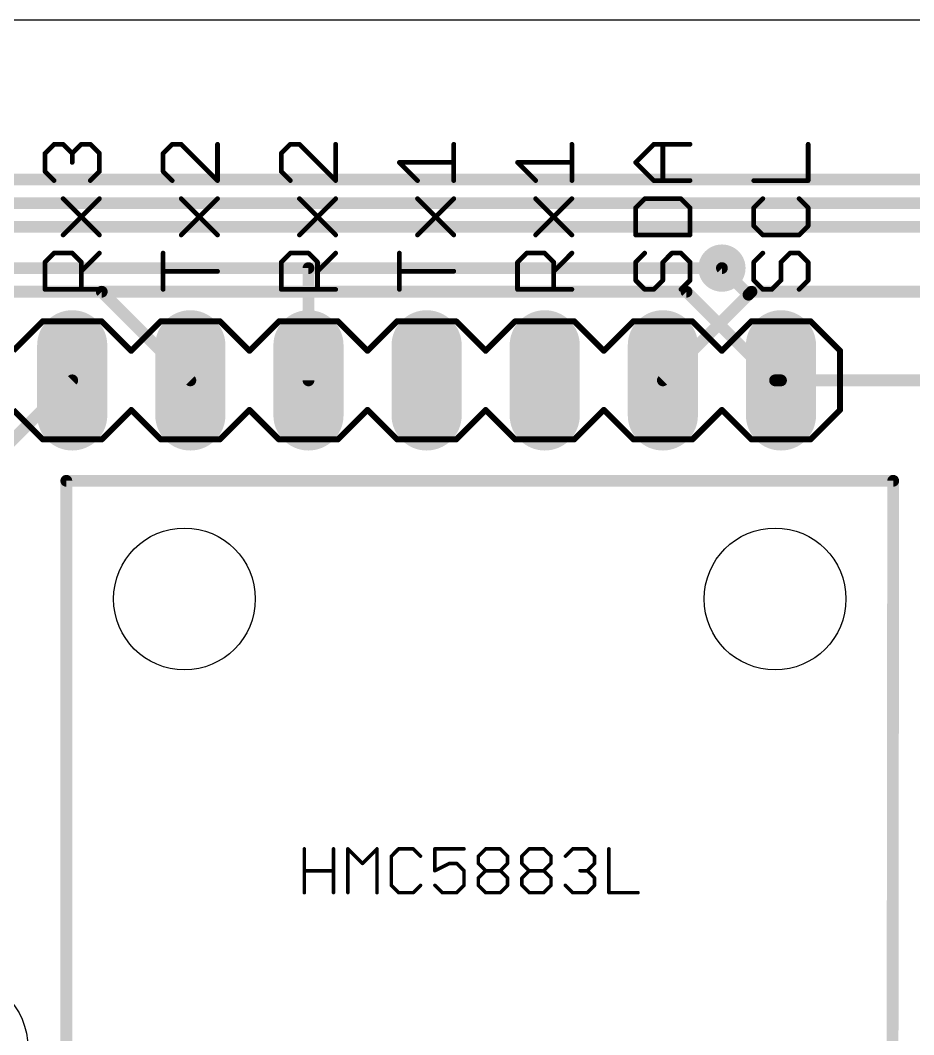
# Model space of a CAD drawing. Extents: x -5 to 102, y -1 to 61.
# Drawn here: x 70 to 89.21, y 39.53 to 61.33 of the extents above; entities that cross this region are included whole.
import ezdxf

# ---------------------------------------------------------------- set-up
doc = ezdxf.new("R2010")
doc.units = 0
for name, color, linetype in [('1', 22, 'CONTINUOUS'), ('16', 175, 'CONTINUOUS'), ('17', 82, 'CONTINUOUS'), ('18', 82, 'CONTINUOUS'), ('20', 7, 'CONTINUOUS'), ('21', 253, 'CONTINUOUS')]:
    doc.layers.add(name, color=color, linetype=linetype)

# ---------------------------------------------------------------- blocks, each defined once
blk = doc.blocks.new('RECT')
blk.add_solid([(-0.5, -0.5), (0.5, -0.5), (-0.5, 0.5), (0.5, 0.5)])
blk = doc.blocks.new('LONGP100')
at = {"const_width": 1}
blk.add_lwpolyline([(-0.5, 0), (0.5, 0)], dxfattribs=at)
at = {"const_width": 0.5}
for points in [[(-0.5, 0.25, 1), (-0.5, -0.25)], [(0.5, -0.25, 1), (0.5, 0.25)]]:
    blk.add_lwpolyline(points, format="xyb", dxfattribs=at)
blk = doc.blocks.new('ROUNDV')
at = {"const_width": 0.5}
blk.add_lwpolyline([(0, -0.25, 1), (0, 0.25, 1), (0, -0.25)], format="xyb", dxfattribs=at)

msp = doc.modelspace()

# ---------------------------------------------------------------- linework, layer by layer
at = {"layer": '1', "const_width": 0.254}
for points in [[(98.679, 57.912), (13.335, 57.912)], [(98.171, 57.404), (13.589, 57.404)], [(97.663, 56.896), (13.97, 56.896)], [(76.2, 56.007), (67.183, 56.007)], [(76.2, 53.594), (76.2, 56.007)], [(85.6615, 55.4355), (85.09, 56.007)], [(67.437, 55.499), (71.755, 55.499)], [(71.755, 55.499), (73.66, 53.594)], [(85.725, 55.499), (85.6615, 55.4355)], [(91.059, 55.499), (85.725, 55.499)], [(85.6615, 55.4355), (83.82, 53.594)], [(90.551, 53.594), (86.36, 53.594)]]:
    msp.add_lwpolyline(points, dxfattribs=at)
at = {"layer": '1', "const_width": 0.127}
for points in [[(76.2635, 56.007, 1), (76.1365, 56.007)], [(76.2, 55.9435, 1), (76.2, 56.0705)], [(85.1349, 56.0519, 1), (85.0451, 55.9621)], [(71.7999, 55.5439, 1), (71.7101, 55.4541)], [(71.755, 55.4355, 1), (71.755, 55.5625)], [(85.725, 55.5625, 1), (85.725, 55.4355)], [(85.7699, 55.4541, 1), (85.6801, 55.5439)], [(85.6166, 55.4804, 1), (85.7064, 55.3906)], [(85.7064, 55.3906, 1), (85.6166, 55.4804)], [(85.6166, 55.3906, 1), (85.7064, 55.4804)], [(73.6151, 53.5491, 1), (73.7049, 53.6389)], [(76.1365, 53.594, 1), (76.2635, 53.594)], [(83.7751, 53.6389, 1), (83.8649, 53.5491)], [(86.36, 53.6575, 1), (86.36, 53.5305)]]:
    msp.add_lwpolyline(points, format="xyb", dxfattribs=at)
at = {"layer": '16', "const_width": 0.254}
for points in [[(85.09, 56.007), (17.907, 56.007)], [(84.328, 55.499), (20.955, 55.499)], [(86.233, 53.594), (84.328, 55.499)], [(71.12, 53.594), (69.215, 51.689)], [(86.36, 53.594), (86.233, 53.594)]]:
    msp.add_lwpolyline(points, dxfattribs=at)
at = {"layer": '16', "const_width": 0.127}
for points in [[(85.09, 55.9435, 1), (85.09, 56.0705)], [(84.3729, 55.5439, 1), (84.2831, 55.4541)], [(84.328, 55.4355, 1), (84.328, 55.5625)], [(71.1649, 53.5491, 1), (71.0751, 53.6389)], [(86.233, 53.6575, 1), (86.233, 53.5305)], [(86.1881, 53.5491, 1), (86.2779, 53.6389)], [(86.36, 53.5305, 1), (86.36, 53.6575)]]:
    msp.add_lwpolyline(points, format="xyb", dxfattribs=at)
at = {"layer": '20'}
msp.add_line((98.1301, 61.3338), (2.7891, 61.3311), dxfattribs=at)
for centre, radius in [((73.533, 48.895), 1.524), ((86.233, 48.895), 1.524), ((68.58, 39.243), 1.5875)]:
    msp.add_circle(centre, radius, dxfattribs=at)
at = {"layer": '21'}
for points, const_width in [([(70.5348, 58.4733), (70.7297, 58.6682)], 0.1016), ([(70.7297, 58.6682), (70.9246, 58.6682)], 0.1016), ([(70.9246, 58.6682), (71.1195, 58.4733)], 0.1016), ([(71.1195, 58.4733), (71.3144, 58.6682)], 0.1016), ([(71.3144, 58.6682), (71.5093, 58.6682)], 0.1016), ([(71.5093, 58.6682), (71.7042, 58.4733)], 0.1016), ([(73.2697, 58.6682), (73.0748, 58.4733)], 0.1016), ([(73.4646, 58.6682), (73.2697, 58.6682)], 0.1016), ([(74.2442, 57.8886), (73.4646, 58.6682)], 0.1016), ([(74.2442, 58.6682), (74.2442, 57.8886)], 0.1016), ([(75.8097, 58.6682), (75.6148, 58.4733)], 0.1016), ([(76.0046, 58.6682), (75.8097, 58.6682)], 0.1016), ([(76.7842, 57.8886), (76.0046, 58.6682)], 0.1016), ([(76.7842, 58.6682), (76.7842, 57.8886)], 0.1016), ([(79.3242, 57.8886), (79.3242, 58.6682)], 0.1016), ([(81.8642, 57.8886), (81.8642, 58.6682)], 0.1016), ([(83.2348, 58.2784), (83.6246, 58.6682)], 0.1016), ([(83.6246, 58.6682), (84.4042, 58.6682)], 0.1016), ([(83.8195, 57.8886), (83.8195, 58.6682)], 0.1016), ([(86.9442, 57.8886), (86.9442, 58.6682)], 0.1016), ([(70.5348, 58.0835), (70.5348, 58.4733)], 0.1016), ([(71.1195, 58.4733), (71.1195, 58.2784)], 0.1016), ([(71.7042, 58.4733), (71.7042, 58.0835)], 0.1016), ([(73.0748, 58.4733), (73.0748, 58.0835)], 0.1016), ([(75.6148, 58.4733), (75.6148, 58.0835)], 0.1016), ([(78.5446, 57.8886), (78.1548, 58.2784)], 0.1016), ([(78.1548, 58.2784), (79.3242, 58.2784)], 0.1016), ([(81.0846, 57.8886), (80.6948, 58.2784)], 0.1016), ([(80.6948, 58.2784), (81.8642, 58.2784)], 0.1016), ([(83.6246, 57.8886), (83.2348, 58.2784)], 0.1016), ([(70.7297, 57.8886), (70.5348, 58.0835)], 0.1016), ([(71.7042, 58.0835), (71.5093, 57.8886)], 0.1016), ([(73.0748, 58.0835), (73.2697, 57.8886)], 0.1016), ([(75.6148, 58.0835), (75.8097, 57.8886)], 0.1016), ([(84.4042, 57.8886), (83.6246, 57.8886)], 0.1016), ([(85.7748, 57.8886), (86.9442, 57.8886)], 0.1016), ([(70.9246, 56.7192), (71.7042, 57.4988)], 0.1016), ([(71.7042, 56.7192), (70.9246, 57.4988)], 0.1016), ([(73.4646, 56.7192), (74.2442, 57.4988)], 0.1016), ([(74.2442, 56.7192), (73.4646, 57.4988)], 0.1016), ([(76.0046, 56.7192), (76.7842, 57.4988)], 0.1016), ([(76.7842, 56.7192), (76.0046, 57.4988)], 0.1016), ([(78.5446, 56.7192), (79.3242, 57.4988)], 0.1016), ([(79.3242, 56.7192), (78.5446, 57.4988)], 0.1016), ([(81.0846, 56.7192), (81.8642, 57.4988)], 0.1016), ([(81.8642, 56.7192), (81.0846, 57.4988)], 0.1016), ([(83.4297, 57.4988), (83.2348, 57.3039)], 0.1016), ([(83.2348, 57.3039), (83.2348, 56.7192)], 0.1016), ([(84.2093, 57.4988), (83.4297, 57.4988)], 0.1016), ([(84.4042, 57.3039), (84.2093, 57.4988)], 0.1016), ([(84.4042, 56.7192), (84.4042, 57.3039)], 0.1016), ([(85.9697, 57.4988), (85.7748, 57.3039)], 0.1016), ([(85.7748, 57.3039), (85.7748, 56.9141)], 0.1016), ([(86.9442, 57.3039), (86.7493, 57.4988)], 0.1016), ([(86.9442, 56.9141), (86.9442, 57.3039)], 0.1016), ([(85.7748, 56.9141), (85.9697, 56.7192)], 0.1016), ([(86.7493, 56.7192), (86.9442, 56.9141)], 0.1016), ([(83.2348, 56.7192), (84.4042, 56.7192)], 0.1016), ([(85.9697, 56.7192), (86.7493, 56.7192)], 0.1016), ([(70.5348, 56.1345), (70.7297, 56.3294)], 0.1016), ([(70.7297, 56.3294), (71.1195, 56.3294)], 0.1016), ([(71.1195, 56.3294), (71.3144, 56.1345)], 0.1016), ([(71.3144, 55.9396), (71.7042, 56.3294)], 0.1016), ([(73.0748, 55.5498), (73.0748, 56.3294)], 0.1016), ([(75.6148, 56.1345), (75.8097, 56.3294)], 0.1016), ([(75.8097, 56.3294), (76.1995, 56.3294)], 0.1016), ([(76.1995, 56.3294), (76.3944, 56.1345)], 0.1016), ([(76.3944, 55.9396), (76.7842, 56.3294)], 0.1016), ([(78.1548, 55.5498), (78.1548, 56.3294)], 0.1016), ([(80.6948, 56.1345), (80.8897, 56.3294)], 0.1016), ([(80.8897, 56.3294), (81.2795, 56.3294)], 0.1016), ([(81.2795, 56.3294), (81.4744, 56.1345)], 0.1016), ([(81.4744, 55.9396), (81.8642, 56.3294)], 0.1016), ([(83.4297, 56.3294), (83.2348, 56.1345)], 0.1016), ([(83.8195, 56.1345), (84.0144, 56.3294)], 0.1016), ([(84.0144, 56.3294), (84.2093, 56.3294)], 0.1016), ([(84.2093, 56.3294), (84.4042, 56.1345)], 0.1016), ([(85.9697, 56.3294), (85.7748, 56.1345)], 0.1016), ([(86.3595, 56.1345), (86.5544, 56.3294)], 0.1016), ([(86.5544, 56.3294), (86.7493, 56.3294)], 0.1016), ([(86.7493, 56.3294), (86.9442, 56.1345)], 0.1016), ([(70.5348, 55.5498), (70.5348, 56.1345)], 0.1016), ([(71.3144, 56.1345), (71.3144, 55.5498)], 0.1016), ([(75.6148, 55.5498), (75.6148, 56.1345)], 0.1016), ([(76.3944, 56.1345), (76.3944, 55.5498)], 0.1016), ([(80.6948, 55.5498), (80.6948, 56.1345)], 0.1016), ([(81.4744, 56.1345), (81.4744, 55.5498)], 0.1016), ([(83.2348, 56.1345), (83.2348, 55.7447)], 0.1016), ([(83.8195, 55.7447), (83.8195, 56.1345)], 0.1016), ([(84.4042, 56.1345), (84.4042, 55.7447)], 0.1016), ([(85.7748, 56.1345), (85.7748, 55.7447)], 0.1016), ([(86.3595, 55.7447), (86.3595, 56.1345)], 0.1016), ([(86.9442, 56.1345), (86.9442, 55.7447)], 0.1016), ([(74.2442, 55.9396), (73.0748, 55.9396)], 0.1016), ([(79.3242, 55.9396), (78.1548, 55.9396)], 0.1016), ([(83.2348, 55.7447), (83.4297, 55.5498)], 0.1016), ([(83.6246, 55.5498), (83.8195, 55.7447)], 0.1016), ([(84.4042, 55.7447), (84.2093, 55.5498)], 0.1016), ([(85.7748, 55.7447), (85.9697, 55.5498)], 0.1016), ([(86.1646, 55.5498), (86.3595, 55.7447)], 0.1016), ([(86.9442, 55.7447), (86.7493, 55.5498)], 0.1016), ([(71.7042, 55.5498), (70.5348, 55.5498)], 0.1016), ([(76.7842, 55.5498), (75.6148, 55.5498)], 0.1016), ([(81.8642, 55.5498), (80.6948, 55.5498)], 0.1016), ([(83.4297, 55.5498), (83.6246, 55.5498)], 0.1016), ([(85.9697, 55.5498), (86.1646, 55.5498)], 0.1016), ([(69.85, 54.229), (70.485, 54.864)], 0.127), ([(70.485, 54.864), (71.755, 54.864)], 0.127), ([(71.755, 54.864), (72.39, 54.229)], 0.127), ([(72.39, 54.229), (73.025, 54.864)], 0.127), ([(73.025, 54.864), (74.295, 54.864)], 0.127), ([(74.295, 54.864), (74.93, 54.229)], 0.127), ([(74.93, 54.229), (75.565, 54.864)], 0.127), ([(75.565, 54.864), (76.835, 54.864)], 0.127), ([(76.835, 54.864), (77.47, 54.229)], 0.127), ([(77.47, 54.229), (78.105, 54.864)], 0.127), ([(78.105, 54.864), (79.375, 54.864)], 0.127), ([(79.375, 54.864), (80.01, 54.229)], 0.127), ([(80.01, 54.229), (80.645, 54.864)], 0.127), ([(80.645, 54.864), (81.915, 54.864)], 0.127), ([(81.915, 54.864), (82.55, 54.229)], 0.127), ([(82.55, 54.229), (83.185, 54.864)], 0.127), ([(83.185, 54.864), (84.455, 54.864)], 0.127), ([(84.455, 54.864), (85.09, 54.229)], 0.127), ([(85.09, 54.229), (85.725, 54.864)], 0.127), ([(85.725, 54.864), (86.995, 54.864)], 0.127), ([(86.995, 54.864), (87.63, 54.229)], 0.127), ([(87.63, 54.229), (87.63, 52.959)], 0.127), ([(70.485, 52.324), (69.85, 52.959)], 0.127), ([(72.39, 52.959), (71.755, 52.324)], 0.127), ([(73.025, 52.324), (72.39, 52.959)], 0.127), ([(74.93, 52.959), (74.295, 52.324)], 0.127), ([(75.565, 52.324), (74.93, 52.959)], 0.127), ([(77.47, 52.959), (76.835, 52.324)], 0.127), ([(78.105, 52.324), (77.47, 52.959)], 0.127), ([(80.01, 52.959), (79.375, 52.324)], 0.127), ([(80.645, 52.324), (80.01, 52.959)], 0.127), ([(82.55, 52.959), (81.915, 52.324)], 0.127), ([(83.185, 52.324), (82.55, 52.959)], 0.127), ([(85.09, 52.959), (84.455, 52.324)], 0.127), ([(85.725, 52.324), (85.09, 52.959)], 0.127), ([(87.63, 52.959), (86.995, 52.324)], 0.127), ([(71.755, 52.324), (70.485, 52.324)], 0.127), ([(74.295, 52.324), (73.025, 52.324)], 0.127), ([(76.835, 52.324), (75.565, 52.324)], 0.127), ([(79.375, 52.324), (78.105, 52.324)], 0.127), ([(81.915, 52.324), (80.645, 52.324)], 0.127), ([(84.455, 52.324), (83.185, 52.324)], 0.127), ([(86.995, 52.324), (85.725, 52.324)], 0.127), ([(88.773, 51.435), (70.993, 51.435)], 0.254), ([(70.993, 51.435), (70.993, 33.655)], 0.254), ([(88.753, 33.655), (88.773, 51.435)], 0.254), ([(76.1111, 42.5831), (76.1111, 43.5237)], 0.0762), ([(76.7382, 43.5237), (76.7382, 42.5831)], 0.0762), ([(77.0466, 42.5831), (77.0466, 43.5237)], 0.0762), ([(77.0466, 43.5237), (77.3602, 43.2102)], 0.0762), ([(77.3602, 43.2102), (77.6737, 43.5237)], 0.0762), ([(77.6737, 43.5237), (77.6737, 42.5831)], 0.0762), ([(78.1389, 43.5237), (77.9821, 43.3669)], 0.0762), ([(77.9821, 43.3669), (77.9821, 42.7399)], 0.0762), ([(78.4524, 43.5237), (78.1389, 43.5237)], 0.0762), ([(78.6092, 43.3669), (78.4524, 43.5237)], 0.0762), ([(79.5447, 43.5237), (78.9177, 43.5237)], 0.0762), ([(78.9177, 43.5237), (78.9177, 43.0534)], 0.0762), ([(79.8532, 43.3669), (80.0099, 43.5237)], 0.0762), ([(79.8532, 43.2102), (79.8532, 43.3669)], 0.0762), ([(80.0099, 43.5237), (80.3235, 43.5237)], 0.0762), ([(80.3235, 43.5237), (80.4802, 43.3669)], 0.0762), ([(80.4802, 43.3669), (80.4802, 43.2102)], 0.0762), ([(80.7887, 43.3669), (80.9455, 43.5237)], 0.0762), ([(80.7887, 43.2102), (80.7887, 43.3669)], 0.0762), ([(80.9455, 43.5237), (81.259, 43.5237)], 0.0762), ([(81.259, 43.5237), (81.4158, 43.3669)], 0.0762), ([(81.4158, 43.3669), (81.4158, 43.2102)], 0.0762), ([(81.7242, 43.3669), (81.881, 43.5237)], 0.0762), ([(81.881, 43.5237), (82.1945, 43.5237)], 0.0762), ([(82.1945, 43.5237), (82.3513, 43.3669)], 0.0762), ([(82.3513, 43.3669), (82.3513, 43.2102)], 0.0762), ([(82.6597, 43.5237), (82.6597, 42.5831)], 0.0762), ([(78.9177, 43.0534), (79.2312, 43.2102)], 0.0762), ([(79.2312, 43.2102), (79.388, 43.2102)], 0.0762), ([(79.388, 43.2102), (79.5447, 43.0534)], 0.0762), ([(80.0099, 43.0534), (79.8532, 43.2102)], 0.0762), ([(80.4802, 43.2102), (80.3235, 43.0534)], 0.0762), ([(80.9455, 43.0534), (80.7887, 43.2102)], 0.0762), ([(81.4158, 43.2102), (81.259, 43.0534)], 0.0762), ([(82.3513, 43.2102), (82.1945, 43.0534)], 0.0762), ([(76.1111, 43.0534), (76.7382, 43.0534)], 0.0762), ([(79.5447, 43.0534), (79.5447, 42.7399)], 0.0762), ([(79.8532, 42.8966), (80.0099, 43.0534)], 0.0762), ([(80.0099, 43.0534), (80.3235, 43.0534)], 0.0762), ([(80.3235, 43.0534), (80.4802, 42.8966)], 0.0762), ([(80.7887, 42.8966), (80.9455, 43.0534)], 0.0762), ([(80.9455, 43.0534), (81.259, 43.0534)], 0.0762), ([(81.259, 43.0534), (81.4158, 42.8966)], 0.0762), ([(82.1945, 43.0534), (82.0377, 43.0534)], 0.0762), ([(82.1945, 43.0534), (82.3513, 42.8966)], 0.0762), ([(77.9821, 42.7399), (78.1389, 42.5831)], 0.0762), ([(78.4524, 42.5831), (78.6092, 42.7399)], 0.0762), ([(79.0744, 42.5831), (78.9177, 42.7399)], 0.0762), ([(79.5447, 42.7399), (79.388, 42.5831)], 0.0762), ([(79.8532, 42.7399), (79.8532, 42.8966)], 0.0762), ([(80.0099, 42.5831), (79.8532, 42.7399)], 0.0762), ([(80.4802, 42.7399), (80.3235, 42.5831)], 0.0762), ([(80.4802, 42.8966), (80.4802, 42.7399)], 0.0762), ([(80.7887, 42.7399), (80.7887, 42.8966)], 0.0762), ([(80.9455, 42.5831), (80.7887, 42.7399)], 0.0762), ([(81.4158, 42.7399), (81.259, 42.5831)], 0.0762), ([(81.4158, 42.8966), (81.4158, 42.7399)], 0.0762), ([(81.881, 42.5831), (81.7242, 42.7399)], 0.0762), ([(82.3513, 42.7399), (82.1945, 42.5831)], 0.0762), ([(82.3513, 42.8966), (82.3513, 42.7399)], 0.0762), ([(78.1389, 42.5831), (78.4524, 42.5831)], 0.0762), ([(79.388, 42.5831), (79.0744, 42.5831)], 0.0762), ([(80.3235, 42.5831), (80.0099, 42.5831)], 0.0762), ([(81.259, 42.5831), (80.9455, 42.5831)], 0.0762), ([(82.1945, 42.5831), (81.881, 42.5831)], 0.0762), ([(82.6597, 42.5831), (83.2868, 42.5831)], 0.0762)]:
    msp.add_lwpolyline(points, dxfattribs=dict(at, const_width=const_width))
for points, const_width in [([(70.7297, 58.6936, 1), (70.7297, 58.6428)], 0.0508), ([(70.7477, 58.6502, 1), (70.7117, 58.6862)], 0.0508), ([(70.9426, 58.6862, 1), (70.9066, 58.6502)], 0.0508), ([(70.9246, 58.6428, 1), (70.9246, 58.6936)], 0.0508), ([(71.3144, 58.6936, 1), (71.3144, 58.6428)], 0.0508), ([(71.3324, 58.6502, 1), (71.2964, 58.6862)], 0.0508), ([(71.5273, 58.6862, 1), (71.4913, 58.6502)], 0.0508), ([(71.5093, 58.6428, 1), (71.5093, 58.6936)], 0.0508), ([(73.2697, 58.6936, 1), (73.2697, 58.6428)], 0.0508), ([(73.2877, 58.6502, 1), (73.2517, 58.6862)], 0.0508), ([(73.4826, 58.6862, 1), (73.4466, 58.6502)], 0.0508), ([(73.4646, 58.6428, 1), (73.4646, 58.6936)], 0.0508), ([(74.2696, 58.6682, 1), (74.2188, 58.6682)], 0.0508), ([(75.8097, 58.6936, 1), (75.8097, 58.6428)], 0.0508), ([(75.8277, 58.6502, 1), (75.7917, 58.6862)], 0.0508), ([(76.0226, 58.6862, 1), (75.9866, 58.6502)], 0.0508), ([(76.0046, 58.6428, 1), (76.0046, 58.6936)], 0.0508), ([(76.8096, 58.6682, 1), (76.7588, 58.6682)], 0.0508), ([(79.3496, 58.6682, 1), (79.2988, 58.6682)], 0.0508), ([(81.8896, 58.6682, 1), (81.8388, 58.6682)], 0.0508), ([(83.6246, 58.6936, 1), (83.6246, 58.6428)], 0.0508), ([(83.6426, 58.6502, 1), (83.6066, 58.6862)], 0.0508), ([(83.8449, 58.6682, 1), (83.7941, 58.6682)], 0.0508), ([(84.4042, 58.6428, 1), (84.4042, 58.6936)], 0.0508), ([(86.9696, 58.6682, 1), (86.9188, 58.6682)], 0.0508), ([(70.5168, 58.4913, 1), (70.5528, 58.4553)], 0.0508), ([(70.5602, 58.4733, 1), (70.5094, 58.4733)], 0.0508), ([(71.1015, 58.4913, 1), (71.1375, 58.4553)], 0.0508), ([(71.1449, 58.4733, 1), (71.0941, 58.4733)], 0.0508), ([(71.1015, 58.4553, 1), (71.1375, 58.4913)], 0.0508), ([(71.7296, 58.4733, 1), (71.6788, 58.4733)], 0.0508), ([(71.6862, 58.4553, 1), (71.7222, 58.4913)], 0.0508), ([(73.0568, 58.4913, 1), (73.0928, 58.4553)], 0.0508), ([(73.1002, 58.4733, 1), (73.0494, 58.4733)], 0.0508), ([(75.5968, 58.4913, 1), (75.6328, 58.4553)], 0.0508), ([(75.6402, 58.4733, 1), (75.5894, 58.4733)], 0.0508), ([(71.0941, 58.2784, 1), (71.1449, 58.2784)], 0.0508), ([(78.1728, 58.2964, 1), (78.1368, 58.2604)], 0.0508), ([(78.1548, 58.3038, 1), (78.1548, 58.253)], 0.0508), ([(79.3242, 58.253, 1), (79.3242, 58.3038)], 0.0508), ([(80.7128, 58.2964, 1), (80.6768, 58.2604)], 0.0508), ([(80.6948, 58.3038, 1), (80.6948, 58.253)], 0.0508), ([(81.8642, 58.253, 1), (81.8642, 58.3038)], 0.0508), ([(83.2528, 58.2964, 1), (83.2168, 58.2604)], 0.0508), ([(83.2168, 58.2964, 1), (83.2528, 58.2604)], 0.0508), ([(70.5528, 58.1015, 1), (70.5168, 58.0655)], 0.0508), ([(70.5094, 58.0835, 1), (70.5602, 58.0835)], 0.0508), ([(71.6788, 58.0835, 1), (71.7296, 58.0835)], 0.0508), ([(71.7222, 58.0655, 1), (71.6862, 58.1015)], 0.0508), ([(73.0928, 58.1015, 1), (73.0568, 58.0655)], 0.0508), ([(73.0494, 58.0835, 1), (73.1002, 58.0835)], 0.0508), ([(75.6328, 58.1015, 1), (75.5968, 58.0655)], 0.0508), ([(75.5894, 58.0835, 1), (75.6402, 58.0835)], 0.0508), ([(70.7117, 57.8706, 1), (70.7477, 57.9066)], 0.0508), ([(71.4913, 57.9066, 1), (71.5273, 57.8706)], 0.0508), ([(73.2517, 57.8706, 1), (73.2877, 57.9066)], 0.0508), ([(74.2188, 57.8886, 1), (74.2696, 57.8886)], 0.0508), ([(74.2262, 57.8706, 1), (74.2622, 57.9066)], 0.0508), ([(75.7917, 57.8706, 1), (75.8277, 57.9066)], 0.0508), ([(76.7588, 57.8886, 1), (76.8096, 57.8886)], 0.0508), ([(76.7662, 57.8706, 1), (76.8022, 57.9066)], 0.0508), ([(78.5266, 57.8706, 1), (78.5626, 57.9066)], 0.0508), ([(79.2988, 57.8886, 1), (79.3496, 57.8886)], 0.0508), ([(81.0666, 57.8706, 1), (81.1026, 57.9066)], 0.0508), ([(81.8388, 57.8886, 1), (81.8896, 57.8886)], 0.0508), ([(83.6246, 57.914, 1), (83.6246, 57.8632)], 0.0508), ([(83.6066, 57.8706, 1), (83.6426, 57.9066)], 0.0508), ([(83.7941, 57.8886, 1), (83.8449, 57.8886)], 0.0508), ([(84.4042, 57.8632, 1), (84.4042, 57.914)], 0.0508), ([(85.7748, 57.914, 1), (85.7748, 57.8632)], 0.0508), ([(86.9188, 57.8886, 1), (86.9696, 57.8886)], 0.0508), ([(86.9442, 57.8632, 1), (86.9442, 57.914)], 0.0508), ([(70.9426, 57.5168, 1), (70.9066, 57.4808)], 0.0508), ([(71.7222, 57.4808, 1), (71.6862, 57.5168)], 0.0508), ([(73.4826, 57.5168, 1), (73.4466, 57.4808)], 0.0508), ([(74.2622, 57.4808, 1), (74.2262, 57.5168)], 0.0508), ([(76.0226, 57.5168, 1), (75.9866, 57.4808)], 0.0508), ([(76.8022, 57.4808, 1), (76.7662, 57.5168)], 0.0508), ([(78.5626, 57.5168, 1), (78.5266, 57.4808)], 0.0508), ([(79.3422, 57.4808, 1), (79.3062, 57.5168)], 0.0508), ([(81.1026, 57.5168, 1), (81.0666, 57.4808)], 0.0508), ([(81.8822, 57.4808, 1), (81.8462, 57.5168)], 0.0508), ([(83.2602, 57.3039, 1), (83.2094, 57.3039)], 0.0508), ([(83.4297, 57.5242, 1), (83.4297, 57.4734)], 0.0508), ([(83.4477, 57.4808, 1), (83.4117, 57.5168)], 0.0508), ([(84.2273, 57.5168, 1), (84.1913, 57.4808)], 0.0508), ([(84.2093, 57.4734, 1), (84.2093, 57.5242)], 0.0508), ([(84.4296, 57.3039, 1), (84.3788, 57.3039)], 0.0508), ([(85.8002, 57.3039, 1), (85.7494, 57.3039)], 0.0508), ([(85.9877, 57.4808, 1), (85.9517, 57.5168)], 0.0508), ([(86.7673, 57.5168, 1), (86.7313, 57.4808)], 0.0508), ([(86.9696, 57.3039, 1), (86.9188, 57.3039)], 0.0508), ([(83.2168, 57.3219, 1), (83.2528, 57.2859)], 0.0508), ([(84.3862, 57.2859, 1), (84.4222, 57.3219)], 0.0508), ([(85.7568, 57.3219, 1), (85.7928, 57.2859)], 0.0508), ([(86.9262, 57.2859, 1), (86.9622, 57.3219)], 0.0508), ([(85.7928, 56.9321, 1), (85.7568, 56.8961)], 0.0508), ([(85.7494, 56.9141, 1), (85.8002, 56.9141)], 0.0508), ([(86.9188, 56.9141, 1), (86.9696, 56.9141)], 0.0508), ([(86.9622, 56.8961, 1), (86.9262, 56.9321)], 0.0508), ([(70.9066, 56.7372, 1), (70.9426, 56.7012)], 0.0508), ([(71.6862, 56.7012, 1), (71.7222, 56.7372)], 0.0508), ([(73.4466, 56.7372, 1), (73.4826, 56.7012)], 0.0508), ([(74.2262, 56.7012, 1), (74.2622, 56.7372)], 0.0508), ([(75.9866, 56.7372, 1), (76.0226, 56.7012)], 0.0508), ([(76.7662, 56.7012, 1), (76.8022, 56.7372)], 0.0508), ([(78.5266, 56.7372, 1), (78.5626, 56.7012)], 0.0508), ([(79.3062, 56.7012, 1), (79.3422, 56.7372)], 0.0508), ([(81.0666, 56.7372, 1), (81.1026, 56.7012)], 0.0508), ([(81.8462, 56.7012, 1), (81.8822, 56.7372)], 0.0508), ([(83.2348, 56.7446, 1), (83.2348, 56.6938)], 0.0508), ([(83.2094, 56.7192, 1), (83.2602, 56.7192)], 0.0508), ([(84.3788, 56.7192, 1), (84.4296, 56.7192)], 0.0508), ([(84.4042, 56.6938, 1), (84.4042, 56.7446)], 0.0508), ([(85.9697, 56.7446, 1), (85.9697, 56.6938)], 0.0508), ([(85.9517, 56.7012, 1), (85.9877, 56.7372)], 0.0508), ([(86.7313, 56.7372, 1), (86.7673, 56.7012)], 0.0508), ([(86.7493, 56.6938, 1), (86.7493, 56.7446)], 0.0508), ([(70.7297, 56.3548, 1), (70.7297, 56.304)], 0.0508), ([(70.7477, 56.3114, 1), (70.7117, 56.3474)], 0.0508), ([(71.1375, 56.3474, 1), (71.1015, 56.3114)], 0.0508), ([(71.1195, 56.304, 1), (71.1195, 56.3548)], 0.0508), ([(71.7222, 56.3114, 1), (71.6862, 56.3474)], 0.0508), ([(73.1002, 56.3294, 1), (73.0494, 56.3294)], 0.0508), ([(75.8097, 56.3548, 1), (75.8097, 56.304)], 0.0508), ([(75.8277, 56.3114, 1), (75.7917, 56.3474)], 0.0508), ([(76.2175, 56.3474, 1), (76.1815, 56.3114)], 0.0508), ([(76.1995, 56.304, 1), (76.1995, 56.3548)], 0.0508), ([(76.8022, 56.3114, 1), (76.7662, 56.3474)], 0.0508), ([(78.1802, 56.3294, 1), (78.1294, 56.3294)], 0.0508), ([(80.8897, 56.3548, 1), (80.8897, 56.304)], 0.0508), ([(80.9077, 56.3114, 1), (80.8717, 56.3474)], 0.0508), ([(81.2975, 56.3474, 1), (81.2615, 56.3114)], 0.0508), ([(81.2795, 56.304, 1), (81.2795, 56.3548)], 0.0508), ([(81.8822, 56.3114, 1), (81.8462, 56.3474)], 0.0508), ([(83.4477, 56.3114, 1), (83.4117, 56.3474)], 0.0508), ([(84.0144, 56.3548, 1), (84.0144, 56.304)], 0.0508), ([(84.0324, 56.3114, 1), (83.9964, 56.3474)], 0.0508), ([(84.2273, 56.3474, 1), (84.1913, 56.3114)], 0.0508), ([(84.2093, 56.304, 1), (84.2093, 56.3548)], 0.0508), ([(85.9877, 56.3114, 1), (85.9517, 56.3474)], 0.0508), ([(86.5544, 56.3548, 1), (86.5544, 56.304)], 0.0508), ([(86.5724, 56.3114, 1), (86.5364, 56.3474)], 0.0508), ([(86.7673, 56.3474, 1), (86.7313, 56.3114)], 0.0508), ([(86.7493, 56.304, 1), (86.7493, 56.3548)], 0.0508), ([(70.5168, 56.1525, 1), (70.5528, 56.1165)], 0.0508), ([(70.5602, 56.1345, 1), (70.5094, 56.1345)], 0.0508), ([(71.3398, 56.1345, 1), (71.289, 56.1345)], 0.0508), ([(71.2964, 56.1165, 1), (71.3324, 56.1525)], 0.0508), ([(75.5968, 56.1525, 1), (75.6328, 56.1165)], 0.0508), ([(75.6402, 56.1345, 1), (75.5894, 56.1345)], 0.0508), ([(76.4198, 56.1345, 1), (76.369, 56.1345)], 0.0508), ([(76.3764, 56.1165, 1), (76.4124, 56.1525)], 0.0508), ([(80.6768, 56.1525, 1), (80.7128, 56.1165)], 0.0508), ([(80.7202, 56.1345, 1), (80.6694, 56.1345)], 0.0508), ([(81.4998, 56.1345, 1), (81.449, 56.1345)], 0.0508), ([(81.4564, 56.1165, 1), (81.4924, 56.1525)], 0.0508), ([(83.2168, 56.1525, 1), (83.2528, 56.1165)], 0.0508), ([(83.2602, 56.1345, 1), (83.2094, 56.1345)], 0.0508), ([(83.8015, 56.1525, 1), (83.8375, 56.1165)], 0.0508), ([(83.8449, 56.1345, 1), (83.7941, 56.1345)], 0.0508), ([(84.4296, 56.1345, 1), (84.3788, 56.1345)], 0.0508), ([(84.3862, 56.1165, 1), (84.4222, 56.1525)], 0.0508), ([(85.7568, 56.1525, 1), (85.7928, 56.1165)], 0.0508), ([(85.8002, 56.1345, 1), (85.7494, 56.1345)], 0.0508), ([(86.3415, 56.1525, 1), (86.3775, 56.1165)], 0.0508), ([(86.3849, 56.1345, 1), (86.3341, 56.1345)], 0.0508), ([(86.9696, 56.1345, 1), (86.9188, 56.1345)], 0.0508), ([(86.9262, 56.1165, 1), (86.9622, 56.1525)], 0.0508), ([(71.2964, 55.9576, 1), (71.3324, 55.9216)], 0.0508), ([(73.0748, 55.965, 1), (73.0748, 55.9142)], 0.0508), ([(74.2442, 55.9142, 1), (74.2442, 55.965)], 0.0508), ([(76.3764, 55.9576, 1), (76.4124, 55.9216)], 0.0508), ([(78.1548, 55.965, 1), (78.1548, 55.9142)], 0.0508), ([(79.3242, 55.9142, 1), (79.3242, 55.965)], 0.0508), ([(81.4564, 55.9576, 1), (81.4924, 55.9216)], 0.0508), ([(83.2528, 55.7627, 1), (83.2168, 55.7267)], 0.0508), ([(83.2094, 55.7447, 1), (83.2602, 55.7447)], 0.0508), ([(83.7941, 55.7447, 1), (83.8449, 55.7447)], 0.0508), ([(83.8375, 55.7267, 1), (83.8015, 55.7627)], 0.0508), ([(84.3788, 55.7447, 1), (84.4296, 55.7447)], 0.0508), ([(84.4222, 55.7267, 1), (84.3862, 55.7627)], 0.0508), ([(85.7928, 55.7627, 1), (85.7568, 55.7267)], 0.0508), ([(85.7494, 55.7447, 1), (85.8002, 55.7447)], 0.0508), ([(86.3341, 55.7447, 1), (86.3849, 55.7447)], 0.0508), ([(86.3775, 55.7267, 1), (86.3415, 55.7627)], 0.0508), ([(86.9188, 55.7447, 1), (86.9696, 55.7447)], 0.0508), ([(86.9622, 55.7267, 1), (86.9262, 55.7627)], 0.0508), ([(70.5348, 55.5752, 1), (70.5348, 55.5244)], 0.0508), ([(70.5094, 55.5498, 1), (70.5602, 55.5498)], 0.0508), ([(71.289, 55.5498, 1), (71.3398, 55.5498)], 0.0508), ([(71.7042, 55.5244, 1), (71.7042, 55.5752)], 0.0508), ([(73.0494, 55.5498, 1), (73.1002, 55.5498)], 0.0508), ([(75.6148, 55.5752, 1), (75.6148, 55.5244)], 0.0508), ([(75.5894, 55.5498, 1), (75.6402, 55.5498)], 0.0508), ([(76.369, 55.5498, 1), (76.4198, 55.5498)], 0.0508), ([(76.7842, 55.5244, 1), (76.7842, 55.5752)], 0.0508), ([(78.1294, 55.5498, 1), (78.1802, 55.5498)], 0.0508), ([(80.6948, 55.5752, 1), (80.6948, 55.5244)], 0.0508), ([(80.6694, 55.5498, 1), (80.7202, 55.5498)], 0.0508), ([(81.449, 55.5498, 1), (81.4998, 55.5498)], 0.0508), ([(81.8642, 55.5244, 1), (81.8642, 55.5752)], 0.0508), ([(83.4297, 55.5752, 1), (83.4297, 55.5244)], 0.0508), ([(83.4117, 55.5318, 1), (83.4477, 55.5678)], 0.0508), ([(83.6066, 55.5678, 1), (83.6426, 55.5318)], 0.0508), ([(83.6246, 55.5244, 1), (83.6246, 55.5752)], 0.0508), ([(84.1913, 55.5678, 1), (84.2273, 55.5318)], 0.0508), ([(85.9697, 55.5752, 1), (85.9697, 55.5244)], 0.0508), ([(85.9517, 55.5318, 1), (85.9877, 55.5678)], 0.0508), ([(86.1466, 55.5678, 1), (86.1826, 55.5318)], 0.0508), ([(86.1646, 55.5244, 1), (86.1646, 55.5752)], 0.0508), ([(86.7313, 55.5678, 1), (86.7673, 55.5318)], 0.0508), ([(70.485, 54.8958, 1), (70.485, 54.8323)], 0.0635), ([(70.5075, 54.8415, 1), (70.4625, 54.8865)], 0.0635), ([(71.7775, 54.8865, 1), (71.7325, 54.8415)], 0.0635), ([(71.755, 54.8323, 1), (71.755, 54.8958)], 0.0635), ([(73.025, 54.8958, 1), (73.025, 54.8323)], 0.0635), ([(73.0475, 54.8415, 1), (73.0025, 54.8865)], 0.0635), ([(74.3175, 54.8865, 1), (74.2725, 54.8415)], 0.0635), ([(74.295, 54.8323, 1), (74.295, 54.8958)], 0.0635), ([(75.565, 54.8958, 1), (75.565, 54.8323)], 0.0635), ([(75.5875, 54.8415, 1), (75.5425, 54.8865)], 0.0635), ([(76.8575, 54.8865, 1), (76.8125, 54.8415)], 0.0635), ([(76.835, 54.8323, 1), (76.835, 54.8958)], 0.0635), ([(78.105, 54.8958, 1), (78.105, 54.8323)], 0.0635), ([(78.1275, 54.8415, 1), (78.0825, 54.8865)], 0.0635), ([(79.3975, 54.8865, 1), (79.3525, 54.8415)], 0.0635), ([(79.375, 54.8323, 1), (79.375, 54.8958)], 0.0635), ([(80.645, 54.8958, 1), (80.645, 54.8323)], 0.0635), ([(80.6675, 54.8415, 1), (80.6225, 54.8865)], 0.0635), ([(81.9375, 54.8865, 1), (81.8925, 54.8415)], 0.0635), ([(81.915, 54.8323, 1), (81.915, 54.8958)], 0.0635), ([(83.185, 54.8958, 1), (83.185, 54.8323)], 0.0635), ([(83.2075, 54.8415, 1), (83.1625, 54.8865)], 0.0635), ([(84.4775, 54.8865, 1), (84.4325, 54.8415)], 0.0635), ([(84.455, 54.8323, 1), (84.455, 54.8958)], 0.0635), ([(85.725, 54.8958, 1), (85.725, 54.8323)], 0.0635), ([(85.7475, 54.8415, 1), (85.7025, 54.8865)], 0.0635), ([(87.0175, 54.8865, 1), (86.9725, 54.8415)], 0.0635), ([(86.995, 54.8323, 1), (86.995, 54.8958)], 0.0635), ([(72.3675, 54.2515, 1), (72.4125, 54.2065)], 0.0635), ([(72.3675, 54.2065, 1), (72.4125, 54.2515)], 0.0635), ([(74.9075, 54.2515, 1), (74.9525, 54.2065)], 0.0635), ([(74.9075, 54.2065, 1), (74.9525, 54.2515)], 0.0635), ([(77.4475, 54.2515, 1), (77.4925, 54.2065)], 0.0635), ([(77.4475, 54.2065, 1), (77.4925, 54.2515)], 0.0635), ([(79.9875, 54.2515, 1), (80.0325, 54.2065)], 0.0635), ([(79.9875, 54.2065, 1), (80.0325, 54.2515)], 0.0635), ([(82.5275, 54.2515, 1), (82.5725, 54.2065)], 0.0635), ([(82.5275, 54.2065, 1), (82.5725, 54.2515)], 0.0635), ([(85.0675, 54.2515, 1), (85.1125, 54.2065)], 0.0635), ([(85.0675, 54.2065, 1), (85.1125, 54.2515)], 0.0635), ([(87.6618, 54.229, 1), (87.5983, 54.229)], 0.0635), ([(87.6075, 54.2065, 1), (87.6525, 54.2515)], 0.0635), ([(72.4125, 52.9815, 1), (72.3675, 52.9365)], 0.0635), ([(72.4125, 52.9365, 1), (72.3675, 52.9815)], 0.0635), ([(74.9525, 52.9815, 1), (74.9075, 52.9365)], 0.0635), ([(74.9525, 52.9365, 1), (74.9075, 52.9815)], 0.0635), ([(77.4925, 52.9815, 1), (77.4475, 52.9365)], 0.0635), ([(77.4925, 52.9365, 1), (77.4475, 52.9815)], 0.0635), ([(80.0325, 52.9815, 1), (79.9875, 52.9365)], 0.0635), ([(80.0325, 52.9365, 1), (79.9875, 52.9815)], 0.0635), ([(82.5725, 52.9815, 1), (82.5275, 52.9365)], 0.0635), ([(82.5725, 52.9365, 1), (82.5275, 52.9815)], 0.0635), ([(85.1125, 52.9815, 1), (85.0675, 52.9365)], 0.0635), ([(85.1125, 52.9365, 1), (85.0675, 52.9815)], 0.0635), ([(87.5983, 52.959, 1), (87.6618, 52.959)], 0.0635), ([(87.6525, 52.9365, 1), (87.6075, 52.9815)], 0.0635), ([(70.485, 52.3558, 1), (70.485, 52.2923)], 0.0635), ([(70.4625, 52.3015, 1), (70.5075, 52.3465)], 0.0635), ([(71.7325, 52.3465, 1), (71.7775, 52.3015)], 0.0635), ([(71.755, 52.2923, 1), (71.755, 52.3558)], 0.0635), ([(73.025, 52.3558, 1), (73.025, 52.2923)], 0.0635), ([(73.0025, 52.3015, 1), (73.0475, 52.3465)], 0.0635), ([(74.2725, 52.3465, 1), (74.3175, 52.3015)], 0.0635), ([(74.295, 52.2923, 1), (74.295, 52.3558)], 0.0635), ([(75.565, 52.3558, 1), (75.565, 52.2923)], 0.0635), ([(75.5425, 52.3015, 1), (75.5875, 52.3465)], 0.0635), ([(76.8125, 52.3465, 1), (76.8575, 52.3015)], 0.0635), ([(76.835, 52.2923, 1), (76.835, 52.3558)], 0.0635), ([(78.105, 52.3558, 1), (78.105, 52.2923)], 0.0635), ([(78.0825, 52.3015, 1), (78.1275, 52.3465)], 0.0635), ([(79.3525, 52.3465, 1), (79.3975, 52.3015)], 0.0635), ([(79.375, 52.2923, 1), (79.375, 52.3558)], 0.0635), ([(80.645, 52.3558, 1), (80.645, 52.2923)], 0.0635), ([(80.6225, 52.3015, 1), (80.6675, 52.3465)], 0.0635), ([(81.8925, 52.3465, 1), (81.9375, 52.3015)], 0.0635), ([(81.915, 52.2923, 1), (81.915, 52.3558)], 0.0635), ([(83.185, 52.3558, 1), (83.185, 52.2923)], 0.0635), ([(83.1625, 52.3015, 1), (83.2075, 52.3465)], 0.0635), ([(84.4325, 52.3465, 1), (84.4775, 52.3015)], 0.0635), ([(84.455, 52.2923, 1), (84.455, 52.3558)], 0.0635), ([(85.725, 52.3558, 1), (85.725, 52.2923)], 0.0635), ([(85.7025, 52.3015, 1), (85.7475, 52.3465)], 0.0635), ([(86.9725, 52.3465, 1), (87.0175, 52.3015)], 0.0635), ([(86.995, 52.2923, 1), (86.995, 52.3558)], 0.0635), ([(70.993, 51.4985, 1), (70.993, 51.3715)], 0.127), ([(71.0565, 51.435, 1), (70.9295, 51.435)], 0.127), ([(88.8365, 51.4349, 1), (88.7095, 51.4351)], 0.127), ([(88.773, 51.3715, 1), (88.773, 51.4985)], 0.127), ([(76.1302, 43.5237, 1), (76.0921, 43.5237)], 0.0381), ([(76.7572, 43.5237, 1), (76.7191, 43.5237)], 0.0381), ([(77.0601, 43.5372, 1), (77.0331, 43.5102)], 0.0381), ([(77.0657, 43.5237, 1), (77.0276, 43.5237)], 0.0381), ([(77.6927, 43.5237, 1), (77.6546, 43.5237)], 0.0381), ([(77.6872, 43.5102, 1), (77.6602, 43.5372)], 0.0381), ([(78.0012, 43.3669, 1), (77.9631, 43.3669)], 0.0381), ([(77.9687, 43.3804, 1), (77.9956, 43.3535)], 0.0381), ([(78.1389, 43.5428, 1), (78.1389, 43.5047)], 0.0381), ([(78.1524, 43.5102, 1), (78.1254, 43.5372)], 0.0381), ([(78.4659, 43.5372, 1), (78.439, 43.5102)], 0.0381), ([(78.4524, 43.5047, 1), (78.4524, 43.5428)], 0.0381), ([(78.5957, 43.3535, 1), (78.6227, 43.3804)], 0.0381), ([(78.9177, 43.5428, 1), (78.9177, 43.5047)], 0.0381), ([(78.9367, 43.5237, 1), (78.8986, 43.5237)], 0.0381), ([(79.5447, 43.5047, 1), (79.5447, 43.5428)], 0.0381), ([(79.8722, 43.3669, 1), (79.8341, 43.3669)], 0.0381), ([(79.8397, 43.3804, 1), (79.8666, 43.3535)], 0.0381), ([(80.0099, 43.5428, 1), (80.0099, 43.5047)], 0.0381), ([(80.0234, 43.5102, 1), (79.9965, 43.5372)], 0.0381), ([(80.3369, 43.5372, 1), (80.31, 43.5102)], 0.0381), ([(80.3235, 43.5047, 1), (80.3235, 43.5428)], 0.0381), ([(80.4993, 43.3669, 1), (80.4612, 43.3669)], 0.0381), ([(80.4668, 43.3535, 1), (80.4937, 43.3804)], 0.0381), ([(80.8077, 43.3669, 1), (80.7696, 43.3669)], 0.0381), ([(80.7752, 43.3804, 1), (80.8022, 43.3535)], 0.0381), ([(80.9455, 43.5428, 1), (80.9455, 43.5047)], 0.0381), ([(80.9589, 43.5102, 1), (80.932, 43.5372)], 0.0381), ([(81.2725, 43.5372, 1), (81.2455, 43.5102)], 0.0381), ([(81.259, 43.5047, 1), (81.259, 43.5428)], 0.0381), ([(81.4348, 43.3669, 1), (81.3967, 43.3669)], 0.0381), ([(81.4023, 43.3535, 1), (81.4292, 43.3804)], 0.0381), ([(81.7107, 43.3804, 1), (81.7377, 43.3535)], 0.0381), ([(81.881, 43.5428, 1), (81.881, 43.5047)], 0.0381), ([(81.8944, 43.5102, 1), (81.8675, 43.5372)], 0.0381), ([(82.208, 43.5372, 1), (82.181, 43.5102)], 0.0381), ([(82.1945, 43.5047, 1), (82.1945, 43.5428)], 0.0381), ([(82.3703, 43.3669, 1), (82.3322, 43.3669)], 0.0381), ([(82.3378, 43.3535, 1), (82.3648, 43.3804)], 0.0381), ([(82.6788, 43.5237, 1), (82.6407, 43.5237)], 0.0381), ([(77.3467, 43.2236, 1), (77.3736, 43.1967)], 0.0381), ([(77.3467, 43.1967, 1), (77.3736, 43.2236)], 0.0381), ([(79.2312, 43.2292, 1), (79.2312, 43.1911)], 0.0381), ([(79.2397, 43.1931, 1), (79.2227, 43.2272)], 0.0381), ([(79.4014, 43.2236, 1), (79.3745, 43.1967)], 0.0381), ([(79.388, 43.1911, 1), (79.388, 43.2292)], 0.0381), ([(79.8666, 43.2236, 1), (79.8397, 43.1967)], 0.0381), ([(79.8341, 43.2102, 1), (79.8722, 43.2102)], 0.0381), ([(80.4612, 43.2102, 1), (80.4993, 43.2102)], 0.0381), ([(80.4937, 43.1967, 1), (80.4668, 43.2236)], 0.0381), ([(80.8022, 43.2236, 1), (80.7752, 43.1967)], 0.0381), ([(80.7696, 43.2102, 1), (80.8077, 43.2102)], 0.0381), ([(81.3967, 43.2102, 1), (81.4348, 43.2102)], 0.0381), ([(81.4292, 43.1967, 1), (81.4023, 43.2236)], 0.0381), ([(82.3322, 43.2102, 1), (82.3703, 43.2102)], 0.0381), ([(82.3648, 43.1967, 1), (82.3378, 43.2236)], 0.0381), ([(76.1111, 43.0725, 1), (76.1111, 43.0344)], 0.0381), ([(76.7382, 43.0344, 1), (76.7382, 43.0725)], 0.0381), ([(78.9091, 43.0704, 1), (78.9262, 43.0364)], 0.0381), ([(78.8986, 43.0534, 1), (78.9367, 43.0534)], 0.0381), ([(79.5638, 43.0534, 1), (79.5257, 43.0534)], 0.0381), ([(79.5313, 43.0399, 1), (79.5582, 43.0669)], 0.0381), ([(80.0099, 43.0725, 1), (80.0099, 43.0344)], 0.0381), ([(80.0234, 43.0399, 1), (79.9965, 43.0669)], 0.0381), ([(79.9965, 43.0399, 1), (80.0234, 43.0669)], 0.0381), ([(80.3369, 43.0669, 1), (80.31, 43.0399)], 0.0381), ([(80.31, 43.0669, 1), (80.3369, 43.0399)], 0.0381), ([(80.3235, 43.0344, 1), (80.3235, 43.0725)], 0.0381), ([(80.9455, 43.0725, 1), (80.9455, 43.0344)], 0.0381), ([(80.9589, 43.0399, 1), (80.932, 43.0669)], 0.0381), ([(80.932, 43.0399, 1), (80.9589, 43.0669)], 0.0381), ([(81.2725, 43.0669, 1), (81.2455, 43.0399)], 0.0381), ([(81.2455, 43.0669, 1), (81.2725, 43.0399)], 0.0381), ([(81.259, 43.0344, 1), (81.259, 43.0725)], 0.0381), ([(82.0377, 43.0725, 1), (82.0377, 43.0344)], 0.0381), ([(82.208, 43.0669, 1), (82.181, 43.0399)], 0.0381), ([(82.181, 43.0669, 1), (82.208, 43.0399)], 0.0381), ([(82.1945, 43.0344, 1), (82.1945, 43.0725)], 0.0381), ([(77.9956, 42.7533, 1), (77.9687, 42.7264)], 0.0381), ([(77.9631, 42.7399, 1), (78.0012, 42.7399)], 0.0381), ([(78.6227, 42.7264, 1), (78.5957, 42.7533)], 0.0381), ([(78.9311, 42.7533, 1), (78.9042, 42.7264)], 0.0381), ([(79.5257, 42.7399, 1), (79.5638, 42.7399)], 0.0381), ([(79.5582, 42.7264, 1), (79.5313, 42.7533)], 0.0381), ([(79.8722, 42.8966, 1), (79.8341, 42.8966)], 0.0381), ([(79.8397, 42.9101, 1), (79.8666, 42.8832)], 0.0381), ([(79.8666, 42.7533, 1), (79.8397, 42.7264)], 0.0381), ([(79.8341, 42.7399, 1), (79.8722, 42.7399)], 0.0381), ([(80.4993, 42.8966, 1), (80.4612, 42.8966)], 0.0381), ([(80.4612, 42.7399, 1), (80.4993, 42.7399)], 0.0381), ([(80.4668, 42.8832, 1), (80.4937, 42.9101)], 0.0381), ([(80.4937, 42.7264, 1), (80.4668, 42.7533)], 0.0381), ([(80.8077, 42.8966, 1), (80.7696, 42.8966)], 0.0381), ([(80.7752, 42.9101, 1), (80.8022, 42.8832)], 0.0381), ([(80.8022, 42.7533, 1), (80.7752, 42.7264)], 0.0381), ([(80.7696, 42.7399, 1), (80.8077, 42.7399)], 0.0381), ([(81.4348, 42.8966, 1), (81.3967, 42.8966)], 0.0381), ([(81.3967, 42.7399, 1), (81.4348, 42.7399)], 0.0381), ([(81.4023, 42.8832, 1), (81.4292, 42.9101)], 0.0381), ([(81.4292, 42.7264, 1), (81.4023, 42.7533)], 0.0381), ([(81.7377, 42.7533, 1), (81.7107, 42.7264)], 0.0381), ([(82.3703, 42.8966, 1), (82.3322, 42.8966)], 0.0381), ([(82.3322, 42.7399, 1), (82.3703, 42.7399)], 0.0381), ([(82.3378, 42.8832, 1), (82.3648, 42.9101)], 0.0381), ([(82.3648, 42.7264, 1), (82.3378, 42.7533)], 0.0381), ([(76.0921, 42.5831, 1), (76.1302, 42.5831)], 0.0381), ([(76.7191, 42.5831, 1), (76.7572, 42.5831)], 0.0381), ([(77.0276, 42.5831, 1), (77.0657, 42.5831)], 0.0381), ([(77.6546, 42.5831, 1), (77.6927, 42.5831)], 0.0381), ([(78.1389, 42.6022, 1), (78.1389, 42.5641)], 0.0381), ([(78.1254, 42.5696, 1), (78.1524, 42.5966)], 0.0381), ([(78.439, 42.5966, 1), (78.4659, 42.5696)], 0.0381), ([(78.4524, 42.5641, 1), (78.4524, 42.6022)], 0.0381), ([(79.0744, 42.6022, 1), (79.0744, 42.5641)], 0.0381), ([(79.061, 42.5696, 1), (79.0879, 42.5966)], 0.0381), ([(79.3745, 42.5966, 1), (79.4014, 42.5696)], 0.0381), ([(79.388, 42.5641, 1), (79.388, 42.6022)], 0.0381), ([(80.0099, 42.6022, 1), (80.0099, 42.5641)], 0.0381), ([(79.9965, 42.5696, 1), (80.0234, 42.5966)], 0.0381), ([(80.31, 42.5966, 1), (80.3369, 42.5696)], 0.0381), ([(80.3235, 42.5641, 1), (80.3235, 42.6022)], 0.0381), ([(80.9455, 42.6022, 1), (80.9455, 42.5641)], 0.0381), ([(80.932, 42.5696, 1), (80.9589, 42.5966)], 0.0381), ([(81.2455, 42.5966, 1), (81.2725, 42.5696)], 0.0381), ([(81.259, 42.5641, 1), (81.259, 42.6022)], 0.0381), ([(81.881, 42.6022, 1), (81.881, 42.5641)], 0.0381), ([(81.8675, 42.5696, 1), (81.8944, 42.5966)], 0.0381), ([(82.181, 42.5966, 1), (82.208, 42.5696)], 0.0381), ([(82.1945, 42.5641, 1), (82.1945, 42.6022)], 0.0381), ([(82.6597, 42.6022, 1), (82.6597, 42.5641)], 0.0381), ([(82.6407, 42.5831, 1), (82.6788, 42.5831)], 0.0381), ([(83.2868, 42.5641, 1), (83.2868, 42.6022)], 0.0381)]:
    msp.add_lwpolyline(points, format="xyb", dxfattribs=dict(at, const_width=const_width))

# ---------------------------------------------------------------- block references
at = {"layer": '17', "xscale": 1.508, "yscale": 1.508, "rotation": 90}
for p in [(71.12, 53.594), (71.12, 53.594), (73.66, 53.594), (73.66, 53.594), (76.2, 53.594), (76.2, 53.594), (78.74, 53.594), (78.74, 53.594), (81.28, 53.594), (81.28, 53.594), (83.82, 53.594), (83.82, 53.594), (86.36, 53.594), (86.36, 53.594)]:
    msp.add_blockref('LONGP100', p, dxfattribs=at)
at = {"layer": '18', "xscale": 1.016, "yscale": 1.016}
msp.add_blockref('ROUNDV', (85.09, 56.007), dxfattribs=at)
msp.add_blockref('ROUNDV', (85.09, 56.007), dxfattribs=at)
at = {"layer": '21', "xscale": 0.508, "yscale": 0.508}
for p in [(71.12, 53.594), (73.66, 53.594), (73.66, 53.594), (76.2, 53.594), (78.74, 53.594), (81.28, 53.594), (83.82, 53.594), (86.36, 53.594)]:
    msp.add_blockref('RECT', p, dxfattribs=at)

doc.saveas('drawing.dxf')
